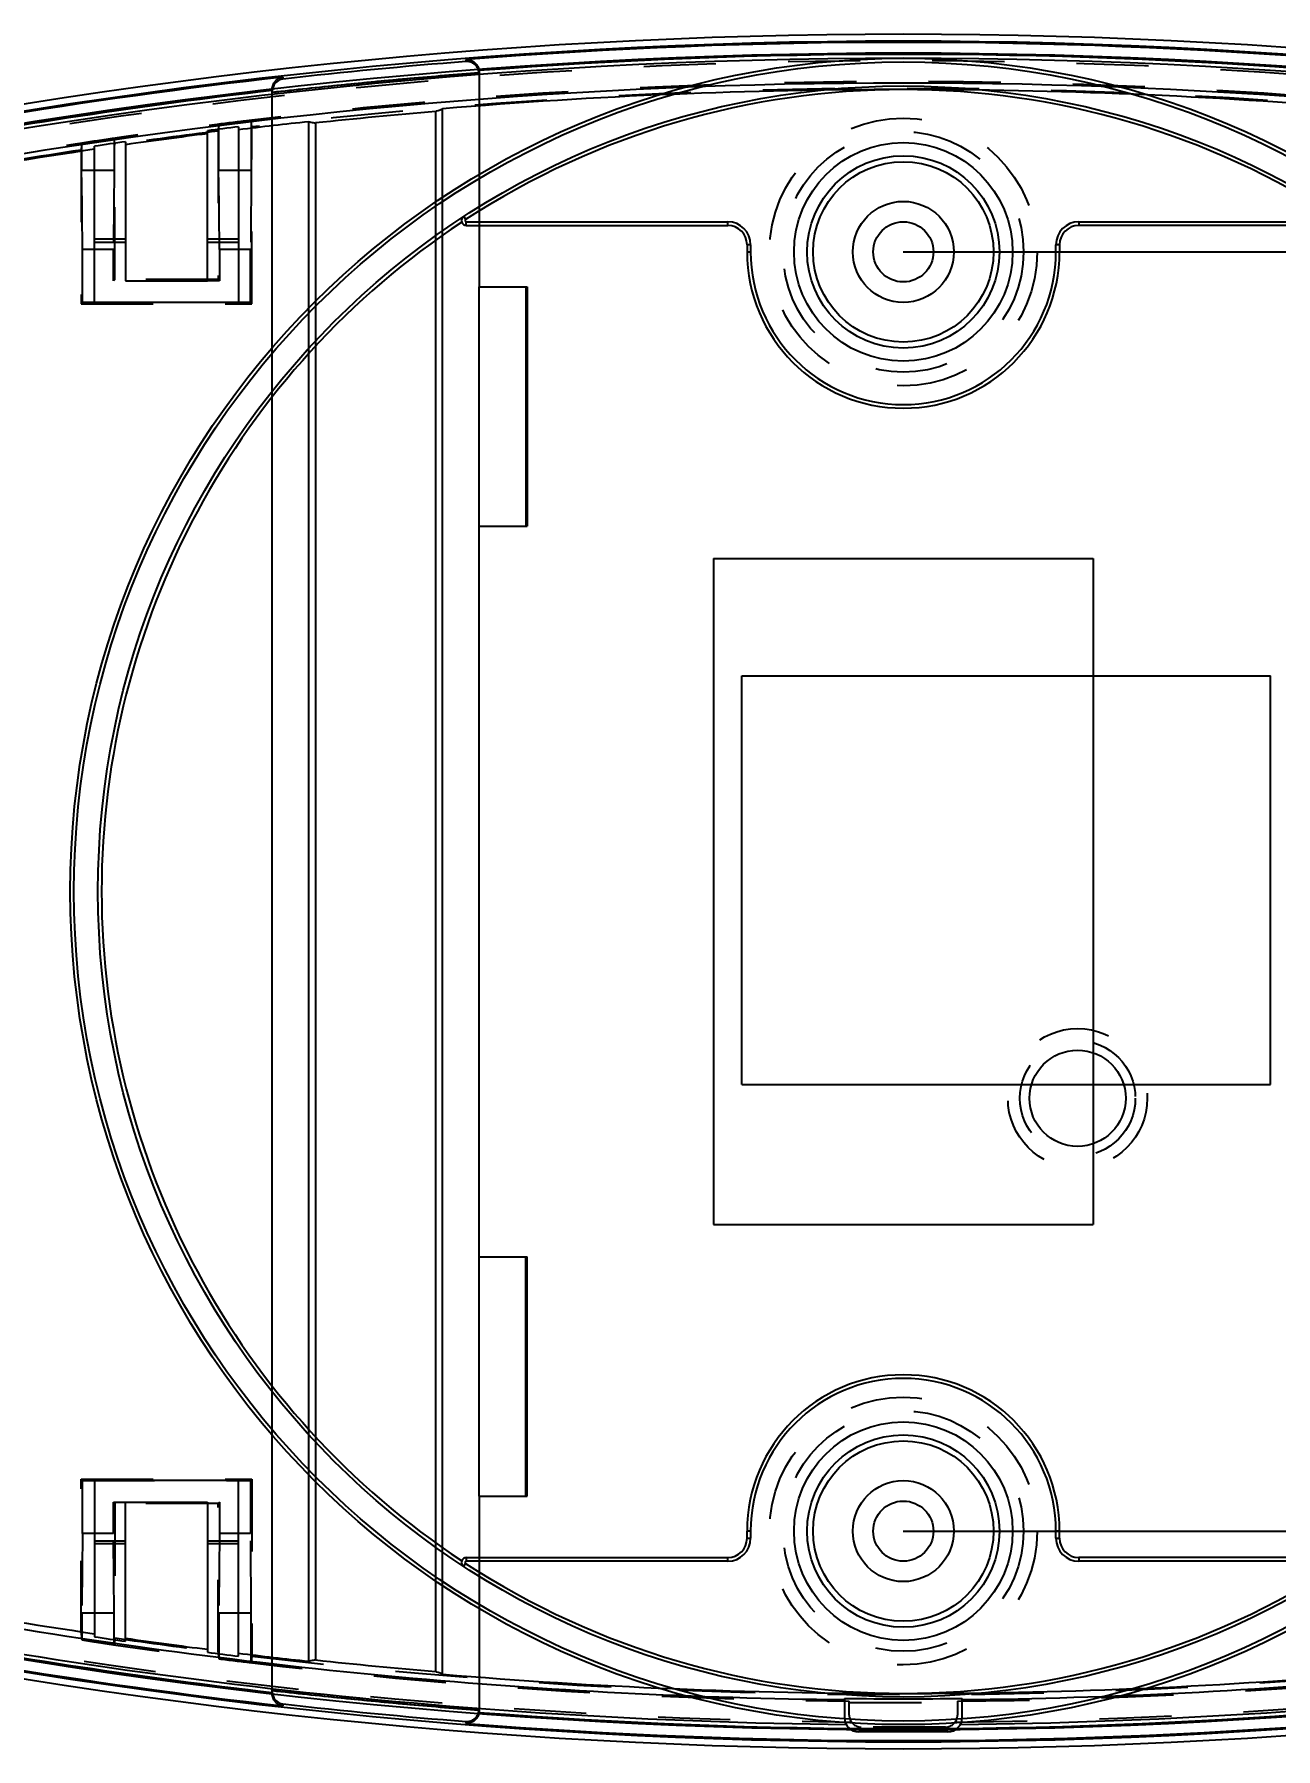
# Model space of a CAD drawing. Extents: x 195 to 445, y -1276 to -961.
# Drawn here: x 285.8 to 337.4, y -1099.9 to -1028.6 of the extents above; entities that cross this region are included whole.
import ezdxf

# ---------------------------------------------------------------- set-up
doc = ezdxf.new("R2010")
doc.units = 0
doc.linetypes.add('EB_DASH', pattern=[6, 3, -3])
doc.layers.get('0').update_dxf_attribs({"linetype": 'CONTINUOUS'})
for name, color, linetype in [('4646_DXF_FORMAT', 7, 'CONTINUOUS'), ('B1_DXF_CONTINUOUS_LINE', 7, 'CONTINUOUS'), ('B1_DXF_HIDDEN_LINE', 7, 'CONTINUOUS'), ('CAXA4', 3, 'CONTINUOUS')]:
    doc.layers.add(name, color=color, linetype=linetype)
doc.styles.add('标准', font='', dxfattribs={"width": 0.667})
doc.styles.get('标准').set_extended_font_data('仿宋_GB2312')
doc.dimstyles.new('标准', dxfattribs={"dimtxt": 3.5, "dimasz": 4, "dimexe": 2, "dimexo": 0, "dimtad": 1, "dimdec": 1, "dimtxsty": '标准', "dimcen": 0, "dimdle": 6, "dimazin": 3, "dimtfac": 1, "dimtdec": 3, "dimtmove": 0, "dimatfit": 3, "dimtolj": 1, "dimtzin": 0})

# ---------------------------------------------------------------- blocks, each defined once
blk = doc.blocks.new('*D1')
at = {"layer": 'CAXA4', "linetype": 'CONTINUOUS'}
for points in [[(392.855, -1037.615), (393.355, -1041.615), (392.355, -1041.615)], [(392.855, -1090.815), (393.355, -1086.815), (392.355, -1086.815)]]:
    blk.add_hatch(color=0, dxfattribs=at).paths.add_polyline_path(points, flags=0)
at = {"layer": 'CAXA4', "color": 0, "linetype": 'CONTINUOUS'}
for p, q in [((321.911, -1037.615), (394.855, -1037.615)), ((392.855, -1090.815), (392.855, -1037.615)), ((321.911, -1090.815), (394.855, -1090.815))]:
    blk.add_line(p, q, dxfattribs=at)
at = {"layer": 'CAXA4', "color": 0, "linetype": 'CONTINUOUS', "insert": (387.435, -1067.938), "char_height": 3.5, "attachment_point": 1, "rotation": 90, "style": '标准'}
blk.add_mtext('\\f仿宋_GB2312|b0|i0|p34;53.2', dxfattribs=at)

msp = doc.modelspace()

# ---------------------------------------------------------------- linework, layer by layer
at = {"color": 7, "linetype": 'CONTINUOUS'}
for p, q in [((304.261, -1030.116), (304.261, -1030.195)), ((304.261, -1030.129), (304.261, -1039.065)), ((304.261, -1030.195), (304.261, -1039.065)), ((304.261, -1089.365), (304.261, -1098.301)), ((304.261, -1089.365), (304.261, -1098.235)), ((304.261, -1098.235), (304.261, -1098.314))]:
    msp.add_line(p, q, dxfattribs=at)
at = {"color": 6, "linetype": 'CONTINUOUS'}
for p, q in [((295.661, -1097.574), (295.661, -1030.856)), ((302.744, -1096.765), (302.744, -1031.665)), ((294.261, -1032.413), (294.261, -1039.715)), ((297.179, -1096.229), (297.179, -1032.201)), ((297.459, -1032.255), (297.459, -1096.175)), ((302.464, -1096.657), (302.464, -1031.773)), ((289.561, -1033.033), (289.561, -1038.815)), ((292.961, -1038.815), (292.961, -1032.574)), ((288.261, -1039.715), (288.261, -1033.222)), ((289.561, -1037.084), (288.261, -1037.084)), ((288.261, -1037.215), (289.561, -1037.215)), ((294.261, -1037.084), (292.961, -1037.084)), ((292.961, -1037.215), (294.261, -1037.215)), ((289.561, -1038.815), (292.961, -1038.815)), ((304.261, -1089.365), (304.261, -1039.065)), ((304.261, -1039.065), (306.261, -1039.065)), ((306.211, -1039.065), (306.211, -1049.015)), ((306.261, -1039.065), (306.261, -1049.015)), ((294.261, -1039.715), (288.261, -1039.715)), ((304.261, -1049.015), (306.261, -1049.015)), ((314.011, -1050.365), (314.011, -1078.065)), ((314.011, -1050.365), (329.811, -1050.365)), ((329.811, -1050.365), (329.811, -1078.065)), ((314.011, -1078.065), (329.811, -1078.065)), ((304.261, -1079.415), (306.261, -1079.415)), ((306.211, -1089.365), (306.211, -1079.415)), ((306.261, -1089.365), (306.261, -1079.415)), ((288.261, -1088.715), (288.261, -1095.208)), ((294.261, -1088.715), (288.261, -1088.715)), ((294.261, -1096.018), (294.261, -1088.715)), ((304.261, -1089.365), (306.261, -1089.365)), ((289.561, -1095.397), (289.561, -1089.615)), ((289.561, -1089.615), (292.961, -1089.615)), ((292.961, -1089.615), (292.961, -1095.856)), ((288.261, -1091.215), (289.561, -1091.215)), ((289.561, -1091.346), (288.261, -1091.346)), ((292.961, -1091.215), (294.261, -1091.215)), ((294.261, -1091.346), (292.961, -1091.346)), ((319.461, -1097.775), (319.461, -1098.565)), ((324.361, -1098.565), (324.361, -1097.775)), ((323.761, -1099.165), (320.061, -1099.165))]:
    msp.add_line(p, q, dxfattribs=at)
for centre, radius in [((321.911, -1037.615), 4.546), ((321.911, -1037.615), 4), ((321.911, -1037.615), 2.1), ((321.911, -1090.815), 4.546), ((321.911, -1090.815), 4), ((321.911, -1090.815), 2.1)]:
    msp.add_circle(centre, radius, dxfattribs=at)
for centre, radius, start, end in [((321.911, -1259.929), 231.364, 77.36472, 102.63528), ((321.911, -1259.929), 230.364, 77.4643, 102.5357), ((321.911, -1259.929), 231.028, 85.48431, 94.51569), ((321.911, -1259.929), 230.529, 85.60829, 94.39171), ((321.911, -1259.929), 230.95, 94.51724, 96.41551), ((321.911, -1259.929), 231.028, 96.41331, 102.54002), ((321.911, -1259.929), 229.337, 80.11235, 99.88765), ((321.911, -1259.929), 229.067, 85.20448, 94.79991), ((321.911, -1259.929), 229.19, 96.92916, 97.25666), ((321.911, -1259.929), 229.067, 96.19833, 96.9329), ((321.911, -1259.929), 228.984, 94.87197, 96.13015), ((321.911, -1259.929), 229.19, 98.11434, 98.44275), ((321.911, -1259.929), 229.067, 97.26058, 98.11873), ((321.911, -1259.929), 229.067, 98.44732, 102.25031), ((321.911, -868.501), 229.067, 257.74969, 261.55268), ((321.911, -868.501), 230.364, 257.4643, 269.40891), ((321.911, -868.501), 230.364, 270.59109, 282.5357), ((321.911, -868.501), 231.364, 257.36472, 282.63528), ((321.911, -868.501), 231.028, 257.45998, 263.58669), ((321.911, -868.501), 229.337, 260.11235, 269.3879), ((321.911, -868.501), 229.337, 270.6121, 279.88765), ((321.911, -868.501), 229.19, 261.55725, 261.88566), ((321.911, -868.501), 229.067, 261.88127, 262.73942), ((321.911, -868.501), 229.19, 262.74334, 263.07084), ((321.911, -868.501), 229.067, 263.0671, 263.80167), ((321.911, -868.501), 228.984, 263.86985, 265.12803), ((321.911, -868.501), 229.067, 265.20009, 274.79552), ((321.911, -868.501), 230.95, 263.58449, 265.48276), ((321.911, -868.501), 229.287, 269.38777, 270.61223), ((321.911, -868.501), 230.529, 265.60829, 274.39171), ((320.061, -1098.565), 0.6, 180, 270), ((323.761, -1098.565), 0.6, 270, 0), ((321.911, -868.501), 231.028, 265.48431, 274.51569)]:
    msp.add_arc(centre, radius, start, end, dxfattribs=at)
at = {"color": 7, "linetype": 'CONTINUOUS'}
for points, knots in [([(295.661, -1030.968), (296.615, -1030.864), (298.524, -1030.665), (301.389, -1030.388), (303.302, -1030.23), (304.259, -1030.156)], [0, 0, 0, 0, 2.877863, 5.75688, 8.635897, 8.635897, 8.635897, 8.635897]), ([(295.661, -1030.978), (296.632, -1030.868), (298.558, -1030.66), (301.423, -1030.383), (303.319, -1030.235), (304.259, -1030.17)], [0, 0, 0, 0, 2.931878, 5.809729, 8.636676, 8.636676, 8.636676, 8.636676]), ([(303.722, -1029.618), (303.777, -1029.615), (303.885, -1029.627), (304.031, -1029.694), (304.148, -1029.798), (304.231, -1029.933), (304.256, -1030.037), (304.26, -1030.09)], [0, 0, 0, 0, 0.1650652, 0.3217966, 0.4759988, 0.629578, 0.7909476, 0.7909476, 0.7909476, 0.7909476]), ([(303.722, -1029.618), (303.777, -1029.615), (303.885, -1029.627), (304.031, -1029.694), (304.149, -1029.798), (304.228, -1029.93), (304.253, -1030.028), (304.259, -1030.077)], [0, 0, 0, 0, 0.1650804, 0.3217427, 0.4761907, 0.6292568, 0.7777318, 0.7777318, 0.7777318, 0.7777318]), ([(304.259, -1030.156), (304.254, -1030.107), (304.228, -1030.009), (304.149, -1029.877), (304.032, -1029.773), (303.885, -1029.706), (303.777, -1029.694), (303.722, -1029.697)], [0, 0, 0, 0, 0.1472385, 0.3009907, 0.4559322, 0.6127241, 0.7777407, 0.7777407, 0.7777407, 0.7777407]), ([(304.26, -1030.169), (304.256, -1030.116), (304.231, -1030.012), (304.149, -1029.877), (304.032, -1029.773), (303.885, -1029.706), (303.777, -1029.694), (303.722, -1029.697)], [0, 0, 0, 0, 0.1605005, 0.3145723, 0.4691194, 0.6259376, 0.7909513, 0.7909513, 0.7909513, 0.7909513]), ([(304.259, -1030.08), (304.26, -1030.085), (304.26, -1030.096), (304.261, -1030.113), (304.261, -1030.124), (304.261, -1030.129)], [0, 0, 0, 0, 0.01635773, 0.03291515, 0.04967091, 0.04967091, 0.04967091, 0.04967091]), ([(304.26, -1030.09), (304.26, -1030.089), (304.261, -1030.106), (304.261, -1030.102), (304.261, -1030.118), (304.261, -1030.116)], [0, 0, 0, 0, 0.0050148, 0.02235683, 0.02598205, 0.02598205, 0.02598205, 0.02598205]), ([(271.859, -1034.9), (274.478, -1034.317), (279.736, -1033.243), (287.676, -1031.912), (292.996, -1031.2), (295.661, -1030.889)], [0, 0, 0, 0, 8.049125, 16.09825, 24.148814, 24.148814, 24.148814, 24.148814]), ([(295.661, -1030.903), (293.043, -1031.2), (287.771, -1031.896), (279.832, -1033.226), (274.526, -1034.305), (271.859, -1034.894)], [0, 0, 0, 0, 7.904717, 15.951358, 24.145744, 24.145744, 24.145744, 24.145744]), ([(295.661, -1097.541), (292.996, -1097.23), (287.676, -1096.518), (279.736, -1095.187), (274.478, -1094.113), (271.859, -1093.53)], [0, 0, 0, 0, 8.050564, 16.099689, 24.148814, 24.148814, 24.148814, 24.148814]), ([(271.859, -1093.534), (274.511, -1094.121), (279.803, -1095.199), (287.742, -1096.53), (293.029, -1097.228), (295.661, -1097.527)], [0, 0, 0, 0, 8.150059, 16.198629, 24.146254, 24.146254, 24.146254, 24.146254]), ([(304.259, -1098.26), (303.318, -1098.195), (301.421, -1098.047), (298.556, -1097.77), (296.631, -1097.562), (295.661, -1097.452)], [0, 0, 0, 0, 2.830447, 5.708468, 8.636698, 8.636698, 8.636698, 8.636698]), ([(304.259, -1098.274), (303.302, -1098.201), (301.389, -1098.042), (298.524, -1097.765), (296.615, -1097.566), (295.661, -1097.462)], [0, 0, 0, 0, 2.879017, 5.758035, 8.635897, 8.635897, 8.635897, 8.635897]), ([(303.722, -1098.734), (303.777, -1098.736), (303.885, -1098.724), (304.031, -1098.658), (304.148, -1098.553), (304.231, -1098.418), (304.256, -1098.314), (304.26, -1098.261)], [0, 0, 0, 0, 0.1650652, 0.3217965, 0.4759988, 0.6295779, 0.7909509, 0.7909509, 0.7909509, 0.7909509]), ([(303.722, -1098.734), (303.777, -1098.737), (303.885, -1098.724), (304.031, -1098.657), (304.149, -1098.553), (304.228, -1098.422), (304.253, -1098.323), (304.259, -1098.274)], [0, 0, 0, 0, 0.1650803, 0.3217426, 0.4761906, 0.6292567, 0.7777317, 0.7777317, 0.7777317, 0.7777317]), ([(304.26, -1098.34), (304.256, -1098.393), (304.231, -1098.497), (304.149, -1098.632), (304.032, -1098.736), (303.885, -1098.803), (303.777, -1098.815), (303.722, -1098.812)], [0, 0, 0, 0, 0.1604971, 0.3145689, 0.469116, 0.6259343, 0.790948, 0.790948, 0.790948, 0.790948]), ([(304.259, -1098.353), (304.254, -1098.402), (304.228, -1098.5), (304.149, -1098.632), (304.032, -1098.736), (303.885, -1098.803), (303.777, -1098.815), (303.722, -1098.812)], [0, 0, 0, 0, 0.1472385, 0.3009907, 0.4559322, 0.6127241, 0.7777408, 0.7777408, 0.7777408, 0.7777408]), ([(304.261, -1098.301), (304.261, -1098.307), (304.261, -1098.318), (304.26, -1098.334), (304.26, -1098.345), (304.259, -1098.35)], [0, 0, 0, 0, 0.01667688, 0.03315655, 0.04943721, 0.04943721, 0.04943721, 0.04943721]), ([(304.261, -1098.314), (304.261, -1098.312), (304.261, -1098.329), (304.261, -1098.325), (304.26, -1098.341), (304.26, -1098.34)], [0, 0, 0, 0, 0.00450012, 0.02183952, 0.02598205, 0.02598205, 0.02598205, 0.02598205])]:
    msp.add_open_spline(points, degree=3, knots=knots, dxfattribs=at)
at = {"color": 6, "linetype": 'CONTINUOUS'}
for points in [[(303.722, -1029.697), (303.722, -1029.683), (303.722, -1029.657), (303.722, -1029.631), (303.722, -1029.618)], [(303.722, -1098.812), (303.722, -1098.799), (303.722, -1098.773), (303.722, -1098.747), (303.722, -1098.734)]]:
    msp.add_open_spline(points, degree=3, dxfattribs=at)
for points, knots in [([(304.259, -1030.17), (304.26, -1030.173), (304.261, -1030.178), (304.261, -1030.187), (304.261, -1030.192), (304.261, -1030.195)], [0, 0, 0, 0, 0.00853407, 0.01711605, 0.02561634, 0.02561634, 0.02561634, 0.02561634]), ([(295.661, -1030.856), (295.661, -1030.797), (295.683, -1030.676), (295.776, -1030.517), (295.921, -1030.397), (296.043, -1030.355), (296.106, -1030.346)], [0, 0, 0, 0, 0.1788278, 0.3605297, 0.5441517, 0.7360394, 0.7360394, 0.7360394, 0.7360394]), ([(296.106, -1030.425), (296.042, -1030.434), (295.922, -1030.475), (295.777, -1030.595), (295.683, -1030.754), (295.661, -1030.876), (295.661, -1030.935)], [0, 0, 0, 0, 0.1919773, 0.3732974, 0.5562265, 0.7360247, 0.7360247, 0.7360247, 0.7360247]), ([(296.106, -1030.346), (296.106, -1030.36), (296.106, -1030.386), (296.106, -1030.412), (296.106, -1030.425)], [0, 0, 0, 0, 0.03952741, 0.07905482, 0.07905482, 0.07905482, 0.07905482]), ([(302.464, -1031.773), (302.495, -1031.761), (302.557, -1031.737), (302.651, -1031.701), (302.713, -1031.677), (302.744, -1031.665)], [0, 0, 0, 0, 0.100016, 0.200014, 0.2999938, 0.2999938, 0.2999938, 0.2999938]), ([(297.179, -1032.201), (297.21, -1032.207), (297.272, -1032.219), (297.366, -1032.237), (297.428, -1032.249), (297.459, -1032.255)], [0, 0, 0, 0, 0.0950329, 0.1900771, 0.2851326, 0.2851326, 0.2851326, 0.2851326]), ([(297.459, -1096.175), (297.428, -1096.181), (297.366, -1096.193), (297.272, -1096.211), (297.21, -1096.223), (297.179, -1096.229)], [0, 0, 0, 0, 0.0950555, 0.1900997, 0.2851326, 0.2851326, 0.2851326, 0.2851326]), ([(302.744, -1096.765), (302.713, -1096.753), (302.651, -1096.729), (302.557, -1096.693), (302.495, -1096.669), (302.464, -1096.657)], [0, 0, 0, 0, 0.0999799, 0.1999778, 0.2999938, 0.2999938, 0.2999938, 0.2999938]), ([(295.661, -1097.495), (295.661, -1097.554), (295.683, -1097.676), (295.776, -1097.834), (295.922, -1097.955), (296.042, -1097.996), (296.106, -1098.005)], [0, 0, 0, 0, 0.1786399, 0.3622319, 0.5439971, 0.7360248, 0.7360248, 0.7360248, 0.7360248]), ([(296.106, -1098.084), (296.043, -1098.075), (295.921, -1098.034), (295.776, -1097.914), (295.683, -1097.755), (295.661, -1097.634), (295.661, -1097.574)], [0, 0, 0, 0, 0.1918244, 0.3749709, 0.5560116, 0.7360393, 0.7360393, 0.7360393, 0.7360393]), ([(296.106, -1098.005), (296.106, -1098.018), (296.106, -1098.044), (296.106, -1098.071), (296.106, -1098.084)], [0, 0, 0, 0, 0.03952741, 0.07905482, 0.07905482, 0.07905482, 0.07905482]), ([(304.259, -1098.26), (304.26, -1098.258), (304.261, -1098.252), (304.261, -1098.243), (304.261, -1098.238), (304.261, -1098.235)], [0, 0, 0, 0, 0.00851127, 0.01703791, 0.02554321, 0.02554321, 0.02554321, 0.02554321])]:
    msp.add_open_spline(points, degree=3, knots=knots, dxfattribs=at)
at = {"layer": '4646_DXF_FORMAT', "color": 7, "linetype": 'CONTINUOUS'}
for p, q in [((315.189, -1072.239), (315.189, -1055.239)), ((315.189, -1055.239), (337.189, -1055.239)), ((337.189, -1072.239), (337.189, -1055.239)), ((315.189, -1072.239), (337.189, -1072.239))]:
    msp.add_line(p, q, dxfattribs=at)
at = {"layer": 'B1_DXF_CONTINUOUS_LINE', "color": 7, "linetype": 'CONTINUOUS'}
for p, q in [((303.623, -1036.148), (303.705, -1036.273)), ((303.732, -1036.515), (303.732, -1036.365)), ((303.732, -1036.365), (314.611, -1036.365)), ((303.732, -1036.515), (314.611, -1036.515)), ((314.611, -1036.515), (314.611, -1036.365)), ((329.211, -1036.365), (329.211, -1036.515)), ((329.211, -1036.365), (340.091, -1036.365)), ((340.091, -1036.515), (329.211, -1036.515)), ((315.411, -1037.315), (315.411, -1037.615)), ((315.561, -1037.315), (315.411, -1037.315)), ((315.561, -1037.315), (315.561, -1037.615)), ((328.261, -1037.615), (328.261, -1037.315)), ((328.411, -1037.315), (328.261, -1037.315)), ((328.411, -1037.315), (328.411, -1037.615)), ((315.411, -1037.615), (315.561, -1037.615)), ((328.261, -1037.615), (328.411, -1037.615)), ((315.561, -1090.815), (315.411, -1090.815)), ((315.411, -1091.115), (315.411, -1090.815)), ((315.561, -1090.815), (315.561, -1091.115)), ((328.411, -1090.815), (328.261, -1090.815)), ((328.261, -1091.115), (328.261, -1090.815)), ((328.411, -1091.115), (328.411, -1090.815)), ((315.411, -1091.115), (315.561, -1091.115)), ((328.261, -1091.115), (328.411, -1091.115)), ((303.623, -1092.283), (303.705, -1092.157)), ((303.732, -1091.915), (314.611, -1091.915)), ((303.732, -1091.915), (303.732, -1092.065)), ((314.611, -1092.065), (303.732, -1092.065)), ((314.611, -1092.065), (314.611, -1091.915)), ((340.091, -1091.915), (329.211, -1091.915)), ((329.211, -1091.915), (329.211, -1092.065)), ((340.091, -1092.065), (329.211, -1092.065))]:
    msp.add_line(p, q, dxfattribs=at)
for centre, radius in [((321.911, -1064.215), 34.65), ((321.911, -1064.215), 34.5), ((321.911, -1064.215), 33.5), ((321.911, -1037.615), 4), ((321.911, -1037.615), 3.751), ((321.911, -1037.615), 1.25), ((329.161, -1072.815), 2), ((321.911, -1090.815), 4), ((321.911, -1090.815), 3.751), ((321.911, -1090.815), 1.25)]:
    msp.add_circle(centre, radius, dxfattribs=at)
for centre, radius, start, end in [((321.911, -1259.929), 231.364, 77.36472, 102.63528), ((321.911, -1259.929), 231.078, 77.44584, 102.55416), ((321.911, -1259.929), 230.578, 77.44615, 102.55388), ((321.911, -1064.215), 33.35, 56.9125, 123.0875), ((321.911, -1064.215), 33.35, 123.42087, 236.57913), ((303.732, -1036.315), 0.2, 123.0875, 270), ((314.611, -1037.315), 0.95, 0, 90), ((314.611, -1037.315), 0.8, 0, 90), ((329.211, -1037.315), 0.95, 90, 180), ((329.211, -1037.315), 0.8, 90, 180), ((321.911, -1037.615), 6.5, 180, 0), ((321.911, -1037.615), 6.35, 180, 0), ((321.911, -1090.815), 6.5, 0, 180), ((321.911, -1090.815), 6.35, 0, 180), ((314.611, -1091.115), 0.95, 270, 0), ((314.611, -1091.115), 0.8, 270, 0), ((329.211, -1091.115), 0.95, 180, 270), ((329.211, -1091.115), 0.8, 180, 270), ((303.732, -1092.115), 0.2, 90, 236.9125), ((321.911, -1064.215), 33.35, 236.9125, 303.0875), ((321.911, -868.501), 230.578, 257.44612, 282.55385), ((321.911, -868.501), 231.364, 257.36472, 282.63528), ((321.911, -868.501), 231.078, 257.44584, 282.55416)]:
    msp.add_arc(centre, radius, start, end, dxfattribs=at)
for points, knots in [([(303.705, -1036.273), (303.696, -1036.279), (303.681, -1036.296), (303.682, -1036.331), (303.695, -1036.351), (303.704, -1036.357)], [0, 0, 0, 0, 0.03082518, 0.06419606, 0.0963662, 0.0963662, 0.0963662, 0.0963662]), ([(303.732, -1092.065), (303.722, -1092.065), (303.699, -1092.071), (303.682, -1092.101), (303.682, -1092.135), (303.697, -1092.152), (303.705, -1092.157)], [0, 0, 0, 0, 0.0309176, 0.0642335, 0.0965146, 0.126144, 0.126144, 0.126144, 0.126144])]:
    msp.add_open_spline(points, degree=3, knots=knots, dxfattribs=at)
msp.add_open_spline([(303.704, -1036.357), (303.712, -1036.363), (303.722, -1036.365), (303.732, -1036.365)], degree=3, dxfattribs=at)
at = {"layer": 'B1_DXF_HIDDEN_LINE', "color": 8, "linetype": 'EB_DASH'}
for p, q in [((293.443, -1034.215), (293.443, -1032.305)), ((294.78, -1032.142), (294.78, -1034.215)), ((294.817, -1032.42), (294.78, -1032.142)), ((294.817, -1039.771), (294.817, -1032.42)), ((287.743, -1034.215), (287.743, -1033.091)), ((289.08, -1032.893), (289.08, -1034.215)), ((289.117, -1033.171), (289.08, -1032.893)), ((293.406, -1032.592), (293.406, -1038.759)), ((287.706, -1033.38), (287.706, -1039.771)), ((289.117, -1038.759), (289.117, -1033.171)), ((287.761, -1037.515), (287.743, -1034.215)), ((287.743, -1034.215), (289.08, -1034.215)), ((289.08, -1034.215), (289.061, -1037.515)), ((293.461, -1037.515), (293.443, -1034.215)), ((293.443, -1034.215), (294.78, -1034.215)), ((294.78, -1034.215), (294.761, -1037.515)), ((287.761, -1039.715), (287.761, -1037.515)), ((289.061, -1037.515), (287.761, -1037.515)), ((289.061, -1038.815), (289.061, -1037.515)), ((293.461, -1037.515), (293.461, -1038.815)), ((294.761, -1037.515), (293.461, -1037.515)), ((294.761, -1039.715), (294.761, -1037.515)), ((289.117, -1038.759), (289.061, -1038.815)), ((293.461, -1038.815), (289.061, -1038.815)), ((293.406, -1038.759), (289.117, -1038.759)), ((293.406, -1038.759), (293.461, -1038.815)), ((287.706, -1039.771), (287.761, -1039.715)), ((287.706, -1039.771), (294.817, -1039.771)), ((294.761, -1039.715), (287.761, -1039.715)), ((294.761, -1039.715), (294.817, -1039.771)), ((287.761, -1088.715), (287.706, -1088.659)), ((287.706, -1095.051), (287.706, -1088.659)), ((287.706, -1088.659), (294.817, -1088.659)), ((287.761, -1090.915), (287.761, -1088.715)), ((287.761, -1088.715), (294.761, -1088.715)), ((294.761, -1088.715), (294.817, -1088.659)), ((294.761, -1088.715), (294.761, -1090.915)), ((294.817, -1088.659), (294.817, -1096.011)), ((289.061, -1089.615), (289.117, -1089.671)), ((289.061, -1090.915), (289.061, -1089.615)), ((289.061, -1089.615), (293.461, -1089.615)), ((289.117, -1089.671), (289.117, -1095.259)), ((293.406, -1089.671), (289.117, -1089.671)), ((293.461, -1089.615), (293.406, -1089.671)), ((293.406, -1095.838), (293.406, -1089.671)), ((293.461, -1089.615), (293.461, -1090.915)), ((287.761, -1090.915), (287.743, -1094.215)), ((289.061, -1090.915), (287.761, -1090.915)), ((289.08, -1094.215), (289.061, -1090.915)), ((293.461, -1090.915), (293.443, -1094.215)), ((294.761, -1090.915), (293.461, -1090.915)), ((294.78, -1094.215), (294.761, -1090.915)), ((287.743, -1094.215), (287.743, -1095.34)), ((287.743, -1094.215), (289.08, -1094.215)), ((289.08, -1095.537), (289.08, -1094.215)), ((293.443, -1094.215), (293.443, -1096.125)), ((293.443, -1094.215), (294.78, -1094.215)), ((294.78, -1096.288), (294.78, -1094.215)), ((289.117, -1095.259), (289.08, -1095.537)), ((294.817, -1096.011), (294.78, -1096.288)), ((319.661, -1098.465), (319.661, -1097.893)), ((324.161, -1097.893), (324.161, -1098.465)), ((323.661, -1098.965), (320.161, -1098.965))]:
    msp.add_line(p, q, dxfattribs=at)
for centre, radius in [((321.911, -1037.615), 5.568), ((321.911, -1037.615), 5), ((329.161, -1072.815), 2.9), ((329.161, -1072.815), 2.4), ((321.911, -1090.815), 5.568), ((321.911, -1090.815), 5)]:
    msp.add_circle(centre, radius, dxfattribs=at)
for centre, radius, start, end in [((321.911, -1259.929), 230.264, 79.99619, 100.00381), ((321.911, -1259.929), 229.402, 79.99619, 100.00381), ((321.911, -1259.929), 229.117, 83.20862, 96.79138), ((321.911, -1259.929), 229.397, 96.79244, 97.12886), ((321.911, -1259.929), 229.397, 98.22847, 98.56603), ((321.911, -1259.929), 229.117, 97.14704, 98.22916), ((321.911, -1259.929), 229.117, 98.58603, 99.9413), ((321.911, -868.501), 229.402, 259.99619, 269.43803), ((321.911, -868.501), 229.117, 260.0587, 261.41397), ((321.911, -868.501), 229.402, 270.56197, 280.00381), ((321.911, -868.501), 230.264, 259.99619, 269.46318), ((321.911, -868.501), 229.397, 261.43397, 261.77153), ((321.911, -868.501), 229.117, 261.77084, 262.85296), ((321.911, -868.501), 230.264, 270.53682, 280.00381), ((321.911, -868.501), 229.397, 262.87114, 263.20756), ((321.911, -868.501), 229.117, 263.20862, 276.79138), ((321.911, -868.501), 229.447, 269.43814, 270.56186), ((320.161, -1098.465), 0.5, 180, 270), ((323.661, -1098.465), 0.5, 270, 0)]:
    msp.add_arc(centre, radius, start, end, dxfattribs=at)
for points, knots in [([(293.443, -1032.305), (293.439, -1032.337), (293.431, -1032.401), (293.418, -1032.496), (293.41, -1032.56), (293.406, -1032.592)], [0, 0, 0, 0, 0.0964912, 0.1929828, 0.2894749, 0.2894749, 0.2894749, 0.2894749]), ([(287.743, -1033.091), (287.739, -1033.123), (287.731, -1033.187), (287.718, -1033.283), (287.71, -1033.348), (287.706, -1033.38)], [0, 0, 0, 0, 0.0971311, 0.1942624, 0.291394, 0.291394, 0.291394, 0.291394]), ([(287.706, -1095.051), (287.71, -1095.083), (287.718, -1095.147), (287.731, -1095.243), (287.739, -1095.307), (287.743, -1095.34)], [0, 0, 0, 0, 0.0971315, 0.1942629, 0.291394, 0.291394, 0.291394, 0.291394]), ([(293.406, -1095.838), (293.41, -1095.87), (293.418, -1095.934), (293.431, -1096.029), (293.439, -1096.093), (293.443, -1096.125)], [0, 0, 0, 0, 0.096492, 0.1929837, 0.2894749, 0.2894749, 0.2894749, 0.2894749])]:
    msp.add_open_spline(points, degree=3, knots=knots, dxfattribs=at)

# ---------------------------------------------------------------- dimensions: what is measured, and where the dimension line sits
at = {"layer": 'CAXA4'}
dim = msp.add_linear_dim(base=(392.855, -1064.215), p1=(321.911, -1090.815), p2=(321.911, -1037.615), angle=90, text='\\f仿宋_GB2312;53.2', dimstyle='标准', dxfattribs=at)
dim.commit()
dim.dimension.update_dxf_attribs({"geometry": '*D1', "text_midpoint": (389.832, -1064.215)})

doc.saveas('drawing.dxf')
